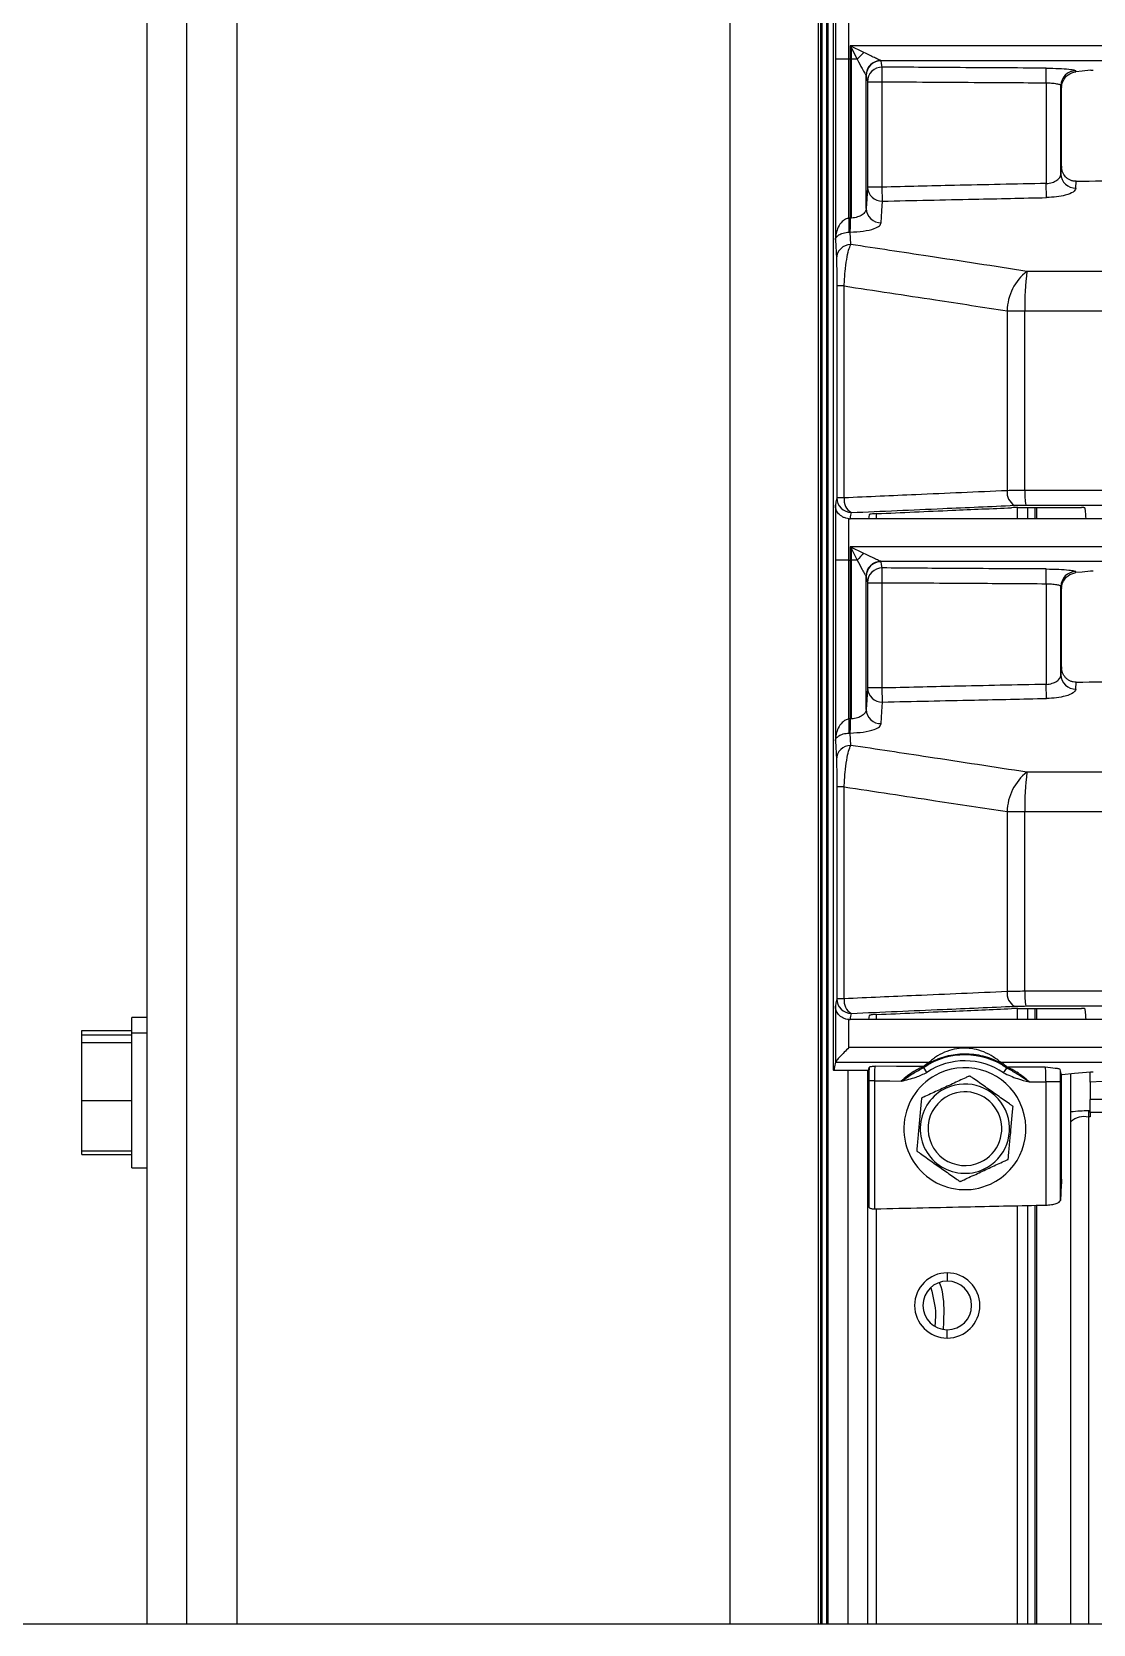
# Model space of a CAD drawing. Header units: millimetres. Extents: x -13464 to 9471, y -517 to 17126.
# Drawn here: x 6205.4 to 6296.9, y -188.4 to -51.1 of the extents above; entities that cross this region are included whole.
import ezdxf

# ---------------------------------------------------------------- set-up
doc = ezdxf.new("R2010")
doc.units = ezdxf.units.MM

msp = doc.modelspace()

# ---------------------------------------------------------------- linework, layer by layer
at = {"color": 7, "linetype": 'Continuous', "lineweight": 25}
for p, q in [((6265.6, -188.4), (6265.6, 108.17)), ((6273.2, 108.17), (6273.2, -188.4)), ((6273.42, -188.4), (6273.42, 108.17)), ((6273.42, -188.4), (6273.42, 108.17)), ((6273.52, -188.4), (6273.52, 108.17)), ((6273.9, 108.17), (6273.9, -188.4)), ((6273.97, -188.4), (6273.97, 108.17)), ((6273.97, -188.4), (6273.97, 108.17)), ((6274.03, 103.08), (6274.03, -188.4)), ((6223.07, 96.9), (6223.07, -188.4)), ((6215.3, 95.21), (6215.3, -188.4)), ((6215.3, 95.21), (6215.3, -188.4)), ((6218.76, -188.4), (6218.76, 95.34)), ((6274.48, -11.44), (6274.48, -140.62)), ((6274.67, -48.77), (6274.67, -53.5)), ((6275.84, -53.5), (6275.84, -49.93)), ((6274.67, -53.5), (6274.67, -69.07)), ((6275.84, -53.5), (6274.67, -53.5)), ((6275.96, -53.5), (6275.84, -53.5)), ((6275.84, -67.19), (6275.84, -53.5)), ((6275.96, -52.34), (6275.96, -53.5)), ((6277.14, -52.92), (6275.96, -52.34)), ((6275.96, -52.34), (6276.06, -52.53)), ((6276.06, -53.5), (6275.96, -53.5)), ((6275.96, -53.5), (6275.96, -67.19)), ((6276.06, -52.53), (6276.56, -53.5)), ((6276.06, -53.5), (6276.06, -52.53)), ((6276.56, -53.5), (6276.06, -53.5)), ((6276.06, -67.19), (6276.06, -53.5)), ((6277.33, -66.37), (6277.33, -54.9)), ((6278.71, -55.44), (6278.72, -54.17)), ((6292.85, -55.53), (6292.86, -54.26)), ((6295.41, -54.57), (6295.4, -54.5)), ((6277.44, -55.44), (6277.44, -64.52)), ((6277.44, -55.44), (6278.71, -55.44)), ((6278.71, -64.52), (6278.71, -55.44)), ((6292.85, -55.53), (6292.85, -64.21)), ((6294.12, -63.4), (6294.12, -55.76)), ((6294.12, -55.76), (6294.16, -55.96)), ((6294.16, -55.96), (6294.23, -55.54)), ((6294.16, -62.7), (6294.16, -55.96)), ((6294.16, -62.7), (6294.12, -63.4)), ((6278.71, -64.52), (6277.44, -64.52)), ((6278.74, -65.73), (6278.71, -64.52)), ((6292.88, -65.42), (6292.85, -64.21)), ((6295.41, -64.62), (6295.45, -64.02)), ((6276.06, -67.19), (6275.99, -67.19)), ((6276, -69.47), (6275.94, -68.4)), ((6274.67, -69.07), (6274.76, -70.68)), ((6275.43, -73.04), (6274.79, -73.04)), ((6274.79, -73.04), (6274.79, -91.31)), ((6275.43, -91.31), (6275.43, -73.04)), ((6289.49, -75.18), (6289.49, -90.69)), ((6289.49, -75.18), (6291.02, -75.18)), ((6291.02, -90.67), (6291.02, -75.18)), ((6274.67, -91.95), (6274.67, -96.68)), ((6275.43, -91.31), (6274.79, -91.31)), ((6275.84, -96.68), (6275.84, -93.11)), ((6277.59, -92.76), (6277.52, -93.11)), ((6278.18, -92.67), (6278.18, -93.11)), ((6290.37, -93.11), (6290.37, -92.14)), ((6291.25, -92.14), (6291.25, -93.11)), ((6291.91, -93.11), (6291.91, -92.14)), ((6292.04, -93.11), (6292.04, -92.14)), ((6275.96, -95.52), (6275.96, -96.68)), ((6277.14, -96.1), (6275.96, -95.52)), ((6275.96, -95.52), (6276.06, -95.71)), ((6276.06, -95.71), (6276.56, -96.68)), ((6276.06, -96.68), (6276.06, -95.71)), ((6274.67, -96.68), (6274.67, -112.25)), ((6275.84, -96.68), (6274.67, -96.68)), ((6275.84, -96.68), (6275.96, -96.68)), ((6275.84, -110.37), (6275.84, -96.68)), ((6276.06, -96.68), (6275.96, -96.68)), ((6275.96, -96.68), (6275.96, -110.37)), ((6276.56, -96.68), (6276.06, -96.68)), ((6276.06, -110.37), (6276.06, -96.68)), ((6278.71, -98.62), (6278.72, -97.35)), ((6292.85, -98.71), (6292.86, -97.44)), ((6277.33, -109.55), (6277.33, -98.08)), ((6277.44, -98.62), (6277.44, -107.7)), ((6277.44, -98.62), (6278.71, -98.62)), ((6278.71, -107.7), (6278.71, -98.62)), ((6292.85, -98.71), (6292.85, -107.39)), ((6294.16, -99.14), (6294.23, -98.72)), ((6295.41, -97.75), (6295.4, -97.68)), ((6294.12, -106.58), (6294.12, -98.94)), ((6294.12, -98.94), (6294.16, -99.14)), ((6294.16, -105.88), (6294.16, -99.14)), ((6294.16, -105.88), (6294.12, -106.58)), ((6278.71, -107.7), (6277.44, -107.7)), ((6278.74, -108.91), (6278.71, -107.7)), ((6292.88, -108.6), (6292.85, -107.39)), ((6295.41, -107.8), (6295.45, -107.2)), ((6276.06, -110.37), (6275.99, -110.37)), ((6274.67, -112.25), (6274.76, -113.86)), ((6276, -112.65), (6275.94, -111.58)), ((6275.43, -116.22), (6274.79, -116.22)), ((6274.79, -116.22), (6274.79, -134.49)), ((6275.43, -134.49), (6275.43, -116.22)), ((6289.49, -118.36), (6289.49, -133.87)), ((6289.49, -118.36), (6291.02, -118.36)), ((6291.02, -133.85), (6291.02, -118.36)), ((6275.43, -134.49), (6274.79, -134.49)), ((6274.67, -135.13), (6274.67, -139.96)), ((6278.18, -135.85), (6278.18, -136.29)), ((6290.37, -136.29), (6290.37, -135.32)), ((6291.25, -135.32), (6291.25, -136.29)), ((6291.91, -136.29), (6291.91, -135.32)), ((6292.04, -136.29), (6292.04, -135.32)), ((6209.69, -137.24), (6214.01, -137.24)), ((6209.69, -137.59), (6209.69, -137.24)), ((6215.3, -136.1), (6214.01, -136.1)), ((6214.01, -136.12), (6214.01, -136.1)), ((6215.3, -136.12), (6214.01, -136.12)), ((6214.01, -137.43), (6214.01, -136.12)), ((6275.84, -138.7), (6275.84, -136.29)), ((6277.59, -135.94), (6277.52, -136.29)), ((6209.69, -137.59), (6214.01, -137.59)), ((6209.69, -138.27), (6209.69, -137.59)), ((6209.69, -143.27), (6209.69, -138.27)), ((6209.69, -138.27), (6214.01, -138.27)), ((6214.01, -149.07), (6214.01, -137.43)), ((6214.01, -137.43), (6215.3, -137.43)), ((6274.67, -139.96), (6282.77, -139.96)), ((6274.67, -139.96), (6274.67, -139.96)), ((6282.52, -140.26), (6283, -139.91)), ((6288.7, -139.91), (6289.23, -140.3)), ((6274.48, -140.62), (6274.53, -140.67)), ((6275.76, -140.67), (6275.76, -188.4)), ((6277.46, -188.4), (6277.46, -140.67)), ((6277.52, -140.67), (6277.58, -140.41)), ((6277.52, -151.32), (6277.52, -140.67)), ((6282.57, -140.84), (6282.29, -140.42)), ((6289.17, -140.88), (6289.46, -140.47)), ((6294.16, -141.04), (6294.07, -140.6)), ((6294.16, -150.03), (6294.16, -141.04)), ((6294.99, -188.4), (6294.99, -140.97)), ((6296.65, -141.69), (6296.65, -140.81)), ((6278.08, -141.57), (6277.57, -141.57)), ((6277.57, -141.57), (6277.57, -152.46)), ((6278.08, -152.6), (6278.08, -141.57)), ((6284.18, -142.1), (6284.23, -142.19)), ((6294.08, -141.66), (6292.81, -141.66)), ((6292.81, -141.66), (6292.81, -152.28)), ((6294.08, -151.87), (6294.08, -141.66)), ((6299.83, -141.52), (6296.65, -141.69)), ((6296.65, -141.69), (6296.65, -143.17)), ((6209.69, -143.27), (6214.01, -143.27)), ((6209.69, -147.6), (6209.69, -143.27)), ((6578.41, -143.17), (6296.65, -143.17)), ((6296.65, -144.3), (6296.65, -143.17)), ((6296.52, -144.68), (6296.52, -144.16)), ((6296.65, -144.16), (6296.52, -144.16)), ((6296.65, -144.68), (6296.52, -144.68)), ((6296.52, -188.4), (6296.52, -144.68)), ((6578.41, -144.3), (6296.65, -144.3)), ((6296.65, -144.3), (6296.65, -144.68)), ((6209.69, -147.6), (6214.01, -147.6)), ((6209.69, -147.92), (6209.69, -147.6)), ((6209.69, -147.92), (6214.01, -147.92)), ((6214.01, -149.07), (6215.3, -149.07)), ((6287.5, -149.29), (6287.46, -149.2)), ((6294.15, -150.52), (6294.08, -151.87)), ((6277.53, -151.8), (6277.57, -152.46)), ((6290.37, -188.4), (6290.37, -152.33)), ((6291.25, -152.31), (6291.25, -188.4)), ((6291.91, -188.4), (6291.91, -152.3)), ((6292.04, -188.4), (6292.04, -152.29)), ((6278.18, -152.6), (6278.18, -188.4)), ((6284.32, -158.13), (6284.32, -158.84)), ((6284.32, -163.74), (6284.32, -163.03)), ((6747.72, -188.4), (5966.19, -188.4))]:
    msp.add_line(p, q, dxfattribs=at)
at = {"color": 7, "linetype": 'Continuous', "lineweight": 25, "flags": 128}
for points in [[(6277.33, -54.9), (6277.39, -55.2), (6277.44, -55.44)], [(6278.72, -54.17), (6278.66, -53.87), (6278.61, -53.63)], [(6296.67, -54.45), (6295.96, -54.52), (6295.41, -54.57)], [(6277.44, -64.52), (6277.38, -65.56), (6277.33, -66.37)], [(6278.63, -67.59), (6278.69, -66.55), (6278.74, -65.73)], [(6274.79, -91.31), (6274.72, -91.67), (6274.67, -91.95)], [(6275.95, -93.11), (6276.01, -92.81), (6276.05, -92.57)], [(6296.17, -92.17), (6296.21, -92.49), (6296.23, -92.7), (6296.25, -92.9), (6296.27, -93.11)], [(6278.72, -97.35), (6278.66, -97.05), (6278.61, -96.81)], [(6277.33, -98.08), (6277.39, -98.38), (6277.44, -98.62)], [(6296.67, -97.63), (6295.96, -97.7), (6295.41, -97.75)], [(6277.44, -107.7), (6277.38, -108.74), (6277.33, -109.55)], [(6278.63, -110.77), (6278.69, -109.73), (6278.74, -108.91)], [(6274.79, -134.49), (6274.72, -134.85), (6274.67, -135.13)], [(6275.95, -136.29), (6276.01, -135.99), (6276.05, -135.75)], [(6296.17, -135.35), (6296.21, -135.67), (6296.23, -135.88), (6296.25, -136.08), (6296.27, -136.29)], [(6274.67, -139.96), (6274.59, -140.36), (6274.53, -140.67)], [(6282.25, -140.33), (6279.93, -140.32), (6278.1, -140.31)], [(6292.76, -140.4), (6290.93, -140.39), (6289.5, -140.38)], [(6294.23, -141.04), (6294.19, -141.04), (6294.16, -141.04)], [(6296.67, -140.81), (6295.3, -140.94), (6294.23, -141.04)], [(6278.08, -141.57), (6279.36, -141.58), (6280.36, -141.59)], [(6291.37, -141.66), (6292.18, -141.66), (6292.81, -141.66)]]:
    msp.add_lwpolyline(points, dxfattribs=at)
at = {"color": 7, "linetype": 'Continuous', "lineweight": 25}
for centre, radius, start, end in [((6279.83, -56.18), 4.23, 129.5277, 140.6728), ((6278.6, -54.88), 1.28, 90.855, 179.3162), ((6278.6, -54.9), 1.27, 89.6189, 179.7917), ((6278.71, -55.44), 1.27, 89.6192, 179.7917), ((6295.39, -55.76), 1.27, 89.6591, 179.7918), ((6278.69, -64.48), 1.25, 181.6502, 272.1002), ((6295.37, -63.36), 1.25, 181.6461, 271.9715), ((6268.67, -67.89), 7.2, 355.9228, 5.5627), ((6268.75, -67.51), 7.22, 352.9274, 2.5838), ((6266.72, -67.43), 9.27, 353.9985, 1.5182), ((6278.58, -66.34), 1.25, 181.6502, 272.101), ((6276.01, -70.72), 1.25, 90.3596, 178.427), ((6293.96, -75.29), 4.48, 128.2033, 178.5479), ((6313.29, -74.63), 22.28, 172.6453, 181.4163), ((6276.06, -91.3), 1.27, 180.2058, 269.6181), ((6276.68, -91.48), 1.26, 172.3418, 240.344), ((6290.74, -90.86), 1.26, 172.3673, 240.3729), ((6296.58, -90.95), 5.57, 177.127, 190.1987), ((6279.83, -99.36), 4.23, 129.5277, 140.6728), ((6278.6, -98.06), 1.28, 90.855, 179.3162), ((6278.6, -98.08), 1.27, 89.6189, 179.7917), ((6278.71, -98.62), 1.27, 89.6192, 179.7917), ((6295.39, -98.94), 1.27, 89.6591, 179.7918), ((6295.37, -106.54), 1.25, 181.6461, 271.9715), ((6278.69, -107.66), 1.25, 181.6502, 272.1002), ((6278.58, -109.52), 1.25, 181.6502, 272.101), ((6268.67, -111.07), 7.2, 355.9228, 5.5627), ((6268.75, -110.69), 7.22, 352.9274, 2.5838), ((6266.72, -110.61), 9.27, 353.9985, 1.5182), ((6276.01, -113.9), 1.25, 90.3596, 178.427), ((6293.96, -118.47), 4.48, 128.2033, 178.5479), ((6313.29, -117.81), 22.28, 172.6453, 181.4163), ((6276.06, -134.48), 1.27, 180.2058, 269.6181), ((6276.68, -134.66), 1.26, 172.3418, 240.344), ((6290.74, -134.04), 1.26, 172.3673, 240.3729), ((6296.58, -134.13), 5.57, 177.127, 190.1987), ((6285.84, -145.69), 6.36, 55.3219, 123.9511), ((6285.84, -145.69), 5.85, 55.3219, 123.9511), ((6282.78, -139.46), 0.497, 268.9239, 296.004), ((6288.92, -139.47), 0.497, 243.8689, 270.3674), ((6285.84, -145.69), 5.26, 114.744, 294.744), ((6282.26, -139.83), 0.501, 269.057, 301.277), ((6285.84, -145.69), 5.26, 294.744, 114.744), ((6289.5, -139.88), 0.501, 237.996, 270.216), ((6285.84, -145.69), 3.85, 114.744, 294.744), ((6285.84, -145.69), 3.85, 294.744, 114.744), ((6285.84, -145.69), 3.18, 294.744, 114.744), ((6285.84, -145.69), 3.18, 114.744, 294.744), ((6296.48, -156.59), 12.43, 89.8154, 96.8546), ((6296.16, -146.45), 1.8, 78.6309, 130.3907), ((6284.32, -160.93), 2.81, 0, 180), ((6284.32, -160.93), 2.1, 90, 270), ((6284.32, -160.93), 2.1, 270, 90), ((6284.32, -160.93), 2.81, 180, 0)]:
    msp.add_arc(centre, radius, start, end, dxfattribs=at)
for points, knots in [([(6437.53, -52.34), (6419.56, -52.34), (6383.62, -52.34), (6329.74, -52.34), (6293.89, -52.34), (6275.96, -52.34)], [0, 0, 0, 0, 0.333333, 0.666668, 1, 1, 1, 1]), ([(6276.56, -53.5), (6276.7, -53.78), (6276.93, -54.21), (6277.17, -54.64), (6277.27, -54.81), (6277.3, -54.85), (6277.32, -54.87)], [0, 0, 0, 0, 0.498608, 0.784941, 0.89933, 1, 1, 1, 1]), ([(6278.58, -53.6), (6278.56, -53.59), (6278.51, -53.58), (6278.34, -53.5), (6277.9, -53.29), (6277.45, -53.07), (6277.14, -52.92)], [0, 0, 0, 0, 0.100481, 0.20765, 0.447966, 1, 1, 1, 1]), ([(6277.32, -54.87), (6277.32, -54.87), (6277.33, -54.88), (6277.33, -54.89), (6277.33, -54.9)], [0, 0, 0, 0, 0.559923, 1, 1, 1, 1]), ([(6278.58, -53.6), (6296.21, -53.6), (6331.49, -53.6), (6384.49, -53.6), (6419.85, -53.6), (6437.53, -53.6)], [0, 0, 0, 0, 0.333333, 0.666667, 1, 1, 1, 1]), ([(6278.61, -53.63), (6278.61, -53.63), (6278.6, -53.62), (6278.58, -53.61), (6278.58, -53.6)], [0, 0, 0, 0, 0.559921, 1, 1, 1, 1]), ([(6292.86, -54.26), (6290.22, -54.25), (6285.5, -54.22), (6280.79, -54.19), (6278.72, -54.17)], [0, 0, 0, 0, 0.56, 1, 1, 1, 1]), ([(6292.86, -54.26), (6293.23, -54.27), (6293.97, -54.28), (6294.8, -54.34), (6295.3, -54.42), (6295.36, -54.47), (6295.4, -54.5)], [0, 0, 0, 0, 0.280063, 0.559569, 0.779706, 1, 1, 1, 1]), ([(6294.23, -55.54), (6294.3, -55.39), (6294.43, -55.1), (6294.84, -54.72), (6295.18, -54.63), (6295.41, -54.57)], [0, 0, 0, 0, 0.25079, 0.50148, 1, 1, 1, 1]), ([(6296.9, -54.46), (6296.86, -54.46), (6296.78, -54.46), (6296.71, -54.45), (6296.67, -54.45)], [0, 0, 0, 0, 0.495392, 1, 1, 1, 1]), ([(6278.71, -55.44), (6281.35, -55.45), (6286.06, -55.49), (6290.78, -55.51), (6292.85, -55.53)], [0, 0, 0, 0, 0.56, 1, 1, 1, 1]), ([(6292.85, -55.53), (6293.01, -55.53), (6293.26, -55.54), (6293.55, -55.57), (6293.81, -55.61), (6294.06, -55.67), (6294.1, -55.73), (6294.12, -55.76)], [0, 0, 0, 0, 0.241174, 0.368755, 0.500771, 0.750279, 1, 1, 1, 1]), ([(6295.45, -64.02), (6295.36, -64.02), (6295.19, -64.01), (6294.94, -63.93), (6294.72, -63.81), (6294.46, -63.58), (6294.22, -63.22), (6294.18, -62.87), (6294.16, -62.7)], [0, 0, 0, 0, 0.125309, 0.250776, 0.376092, 0.501249, 0.750567, 1, 1, 1, 1]), ([(6292.85, -64.21), (6290.21, -64.26), (6285.5, -64.36), (6280.78, -64.47), (6278.71, -64.52)], [0, 0, 0, 0, 0.56, 1, 1, 1, 1]), ([(6292.85, -64.21), (6292.94, -64.2), (6293.12, -64.19), (6293.36, -64.12), (6293.59, -64.04), (6293.84, -63.9), (6294.06, -63.68), (6294.1, -63.49), (6294.12, -63.4)], [0, 0, 0, 0, 0.122617, 0.25013, 0.369908, 0.500231, 0.749635, 1, 1, 1, 1]), ([(6295.45, -64.02), (6296.91, -63.99), (6299.52, -63.94), (6302.12, -63.89), (6303.27, -63.87)], [0, 0, 0, 0, 0.56, 1, 1, 1, 1]), ([(6278.74, -65.73), (6281.38, -65.67), (6286.09, -65.57), (6290.8, -65.47), (6292.88, -65.42)], [0, 0, 0, 0, 0.56, 1, 1, 1, 1]), ([(6295.41, -64.62), (6295.36, -64.73), (6295.26, -64.95), (6294.6, -65.21), (6293.76, -65.38), (6293.17, -65.41), (6292.88, -65.42)], [0, 0, 0, 0, 0.280246, 0.559743, 0.779839, 1, 1, 1, 1]), ([(6275.84, -67.19), (6275.74, -67.22), (6275.52, -67.28), (6275.18, -67.54), (6274.77, -68.13), (6274.71, -68.69), (6274.67, -69.07)], [0, 0, 0, 0, 0.1155314, 0.2504357, 0.5005182, 1, 1, 1, 1]), ([(6275.96, -67.19), (6275.94, -67.19), (6275.9, -67.19), (6275.86, -67.19), (6275.84, -67.19)], [0, 0, 0, 0, 0.56, 1, 1, 1, 1]), ([(6275.99, -67.19), (6275.98, -67.19), (6275.98, -67.19), (6275.97, -67.19), (6275.96, -67.19)], [0, 0, 0, 0, 0.56, 1, 1, 1, 1]), ([(6277.33, -66.37), (6277.33, -66.41), (6277.33, -66.45), (6277.31, -66.5), (6277.31, -66.51), (6277.31, -66.51), (6277.29, -66.56), (6277.23, -66.7), (6277.05, -66.87), (6276.8, -67.01), (6276.58, -67.1), (6276.33, -67.16), (6276.15, -67.18), (6276.06, -67.19)], [0, 0, 0, 0, 0.092636, 0.116477, 0.122773, 0.125034, 0.125318, 0.250443, 0.499779, 0.630119, 0.749793, 0.877419, 1, 1, 1, 1]), ([(6274.67, -69.07), (6274.68, -69), (6274.72, -68.85), (6274.94, -68.65), (6275.25, -68.5), (6275.58, -68.43), (6275.77, -68.41), (6275.85, -68.4)], [0, 0, 0, 0, 0.280038, 0.54801, 0.790576, 0.899411, 1, 1, 1, 1]), ([(6275.85, -68.4), (6275.87, -68.4), (6275.89, -68.4), (6275.91, -68.4), (6275.92, -68.4)], [0, 0, 0, 0, 0.56, 1, 1, 1, 1]), ([(6275.92, -68.4), (6275.92, -68.4), (6275.93, -68.4), (6275.94, -68.4), (6275.94, -68.4)], [0, 0, 0, 0, 0.56, 1, 1, 1, 1]), ([(6275.94, -68.4), (6276.33, -68.38), (6277.12, -68.35), (6278, -68.12), (6278.53, -67.86), (6278.6, -67.68), (6278.63, -67.59)], [0, 0, 0, 0, 0.27986, 0.559294, 0.779535, 1, 1, 1, 1]), ([(6275.43, -73.04), (6275.45, -72.62), (6275.5, -71.79), (6275.64, -70.72), (6275.81, -69.9), (6275.94, -69.61), (6276, -69.47)], [0, 0, 0, 0, 0.259448, 0.512032, 0.758235, 1, 1, 1, 1]), ([(6291.19, -71.78), (6288.36, -71.34), (6283.29, -70.57), (6278.23, -69.8), (6276, -69.47)], [0, 0, 0, 0, 0.56, 1, 1, 1, 1]), ([(6274.76, -70.68), (6274.76, -70.79), (6274.77, -71.02), (6274.79, -71.62), (6274.79, -72.32), (6274.79, -72.8), (6274.79, -73.04)], [0, 0, 0, 0, 0.2794818, 0.5597806, 0.7801195, 1, 1, 1, 1]), ([(6437.53, -71.78), (6423.86, -71.78), (6396.52, -71.78), (6358.46, -71.78), (6323.35, -71.78), (6301.91, -71.78), (6291.19, -71.78)], [0, 0, 0, 0, 0.279994, 0.559975, 0.779982, 1, 1, 1, 1]), ([(6275.43, -73.04), (6278.05, -73.44), (6282.74, -74.15), (6287.43, -74.87), (6289.49, -75.18)], [0, 0, 0, 0, 0.56, 1, 1, 1, 1]), ([(6291.02, -75.18), (6307.28, -75.18), (6339.8, -75.18), (6388.65, -75.18), (6421.24, -75.18), (6437.53, -75.18)], [0, 0, 0, 0, 0.333352, 0.666673, 1, 1, 1, 1]), ([(6275.84, -93.11), (6275.75, -93.09), (6275.56, -93.07), (6275.24, -92.93), (6274.93, -92.68), (6274.71, -92.33), (6274.68, -92.07), (6274.67, -91.95)], [0, 0, 0, 0, 0.120979, 0.250623, 0.50001, 0.749502, 1, 1, 1, 1]), ([(6289.49, -90.69), (6286.86, -90.81), (6282.18, -91.01), (6277.49, -91.22), (6275.43, -91.31)], [0, 0, 0, 0, 0.56, 1, 1, 1, 1]), ([(6276.05, -92.57), (6278.68, -92.46), (6283.37, -92.25), (6288.05, -92.05), (6290.12, -91.95)], [0, 0, 0, 0, 0.56, 1, 1, 1, 1]), ([(6291.02, -90.67), (6290.75, -90.67), (6290.21, -90.67), (6289.73, -90.68), (6289.49, -90.69)], [0, 0, 0, 0, 0.495619, 1, 1, 1, 1]), ([(6290.12, -91.95), (6290.29, -91.95), (6290.6, -91.94), (6290.95, -91.94), (6291.1, -91.93)], [0, 0, 0, 0, 0.561005, 1, 1, 1, 1]), ([(6437.53, -90.67), (6421.23, -90.67), (6388.65, -90.67), (6339.8, -90.67), (6307.28, -90.67), (6291.02, -90.67)], [0, 0, 0, 0, 0.333335, 0.666667, 1, 1, 1, 1]), ([(6291.1, -91.93), (6307.35, -91.93), (6339.85, -91.93), (6388.68, -91.93), (6421.24, -91.93), (6437.53, -91.93)], [0, 0, 0, 0, 0.333333, 0.666666, 1, 1, 1, 1]), ([(6275.84, -93.11), (6275.86, -93.11), (6275.89, -93.11), (6275.93, -93.11), (6275.95, -93.11)], [0, 0, 0, 0, 0.56, 1, 1, 1, 1]), ([(6277.52, -93.11), (6277.23, -93.11), (6276.7, -93.11), (6276.18, -93.11), (6275.95, -93.11)], [0, 0, 0, 0, 0.560002, 1, 1, 1, 1]), ([(6296.27, -93.11), (6292.77, -93.11), (6286.52, -93.11), (6280.27, -93.11), (6277.52, -93.11)], [0, 0, 0, 0, 0.560018, 1, 1, 1, 1]), ([(6278.23, -92.67), (6278.14, -92.67), (6277.96, -92.68), (6277.77, -92.7), (6277.63, -92.73), (6277.61, -92.75), (6277.59, -92.76)], [0, 0, 0, 0, 0.2408271, 0.5001547, 0.7207717, 1, 1, 1, 1]), ([(6278.23, -92.67), (6280.4, -92.57), (6284.28, -92.4), (6288.16, -92.23), (6289.87, -92.16)], [0, 0, 0, 0, 0.56, 1, 1, 1, 1]), ([(6290.42, -92.14), (6290.32, -92.14), (6290.13, -92.15), (6289.96, -92.15), (6289.87, -92.16)], [0, 0, 0, 0, 0.495563, 1, 1, 1, 1]), ([(6290.42, -92.14), (6291.44, -92.14), (6293.27, -92.14), (6295.1, -92.14), (6295.9, -92.14)], [0, 0, 0, 0, 0.559995, 1, 1, 1, 1]), ([(6296.17, -92.17), (6296.17, -92.17), (6296.17, -92.16), (6296.14, -92.16), (6296.1, -92.15), (6296.05, -92.15), (6295.99, -92.14), (6295.94, -92.14), (6295.9, -92.14)], [0, 0, 0, 0, 0.160579, 0.297586, 0.500029, 0.630995, 0.758158, 1, 1, 1, 1]), ([(6298.33, -93.11), (6297.94, -93.11), (6297.26, -93.11), (6296.57, -93.11), (6296.27, -93.11)], [0, 0, 0, 0, 0.560002, 1, 1, 1, 1]), ([(6437.53, -95.52), (6419.56, -95.52), (6383.62, -95.52), (6329.74, -95.52), (6293.89, -95.52), (6275.96, -95.52)], [0, 0, 0, 0, 0.333333, 0.666668, 1, 1, 1, 1]), ([(6276.56, -96.68), (6276.7, -96.96), (6276.93, -97.39), (6277.17, -97.82), (6277.27, -97.99), (6277.3, -98.03), (6277.32, -98.05)], [0, 0, 0, 0, 0.4986082, 0.7849406, 0.8993301, 1, 1, 1, 1]), ([(6278.58, -96.78), (6278.56, -96.77), (6278.51, -96.76), (6278.34, -96.68), (6277.9, -96.47), (6277.45, -96.25), (6277.14, -96.1)], [0, 0, 0, 0, 0.100481, 0.20765, 0.447966, 1, 1, 1, 1]), ([(6278.58, -96.78), (6296.21, -96.78), (6331.49, -96.78), (6384.49, -96.78), (6419.85, -96.78), (6437.53, -96.78)], [0, 0, 0, 0, 0.333333, 0.666667, 1, 1, 1, 1]), ([(6278.61, -96.81), (6278.61, -96.81), (6278.6, -96.8), (6278.58, -96.79), (6278.58, -96.78)], [0, 0, 0, 0, 0.559921, 1, 1, 1, 1]), ([(6292.86, -97.44), (6290.22, -97.43), (6285.5, -97.4), (6280.79, -97.37), (6278.72, -97.35)], [0, 0, 0, 0, 0.56, 1, 1, 1, 1]), ([(6292.86, -97.44), (6293.23, -97.45), (6293.97, -97.46), (6294.8, -97.52), (6295.3, -97.6), (6295.36, -97.65), (6295.4, -97.68)], [0, 0, 0, 0, 0.280063, 0.559569, 0.779706, 1, 1, 1, 1]), ([(6277.32, -98.05), (6277.32, -98.05), (6277.33, -98.06), (6277.33, -98.07), (6277.33, -98.08)], [0, 0, 0, 0, 0.559923, 1, 1, 1, 1]), ([(6278.71, -98.62), (6281.35, -98.63), (6286.06, -98.67), (6290.78, -98.69), (6292.85, -98.71)], [0, 0, 0, 0, 0.56, 1, 1, 1, 1]), ([(6292.85, -98.71), (6293.01, -98.71), (6293.26, -98.72), (6293.55, -98.75), (6293.81, -98.79), (6294.06, -98.85), (6294.1, -98.91), (6294.12, -98.94)], [0, 0, 0, 0, 0.241174, 0.368755, 0.500771, 0.750279, 1, 1, 1, 1]), ([(6294.23, -98.72), (6294.3, -98.57), (6294.43, -98.28), (6294.84, -97.9), (6295.18, -97.81), (6295.41, -97.75)], [0, 0, 0, 0, 0.25079, 0.50148, 1, 1, 1, 1]), ([(6296.9, -97.64), (6296.86, -97.64), (6296.78, -97.64), (6296.71, -97.63), (6296.67, -97.63)], [0, 0, 0, 0, 0.495392, 1, 1, 1, 1]), ([(6292.85, -107.39), (6292.94, -107.38), (6293.12, -107.37), (6293.36, -107.3), (6293.59, -107.22), (6293.84, -107.08), (6294.06, -106.86), (6294.1, -106.67), (6294.12, -106.58)], [0, 0, 0, 0, 0.122617, 0.25013, 0.369908, 0.500231, 0.749635, 1, 1, 1, 1]), ([(6295.45, -107.2), (6295.36, -107.2), (6295.19, -107.19), (6294.94, -107.11), (6294.72, -106.99), (6294.46, -106.76), (6294.22, -106.4), (6294.18, -106.05), (6294.16, -105.88)], [0, 0, 0, 0, 0.125309, 0.250776, 0.376092, 0.501249, 0.750567, 1, 1, 1, 1]), ([(6295.45, -107.2), (6296.91, -107.17), (6299.52, -107.12), (6302.12, -107.07), (6303.27, -107.05)], [0, 0, 0, 0, 0.56, 1, 1, 1, 1]), ([(6292.85, -107.39), (6290.21, -107.44), (6285.5, -107.54), (6280.78, -107.65), (6278.71, -107.7)], [0, 0, 0, 0, 0.56, 1, 1, 1, 1]), ([(6295.41, -107.8), (6295.36, -107.91), (6295.26, -108.13), (6294.6, -108.39), (6293.76, -108.56), (6293.17, -108.59), (6292.88, -108.6)], [0, 0, 0, 0, 0.280246, 0.559743, 0.779839, 1, 1, 1, 1]), ([(6277.33, -109.55), (6277.33, -109.59), (6277.33, -109.63), (6277.31, -109.68), (6277.31, -109.69), (6277.31, -109.69), (6277.29, -109.74), (6277.23, -109.88), (6277.05, -110.05), (6276.8, -110.19), (6276.58, -110.28), (6276.33, -110.34), (6276.15, -110.36), (6276.06, -110.37)], [0, 0, 0, 0, 0.092636, 0.116477, 0.122773, 0.125034, 0.125318, 0.250443, 0.499779, 0.630119, 0.749793, 0.877419, 1, 1, 1, 1]), ([(6278.74, -108.91), (6281.38, -108.85), (6286.09, -108.75), (6290.8, -108.65), (6292.88, -108.6)], [0, 0, 0, 0, 0.56, 1, 1, 1, 1]), ([(6275.84, -110.37), (6275.74, -110.4), (6275.52, -110.46), (6275.18, -110.72), (6274.77, -111.31), (6274.71, -111.87), (6274.67, -112.25)], [0, 0, 0, 0, 0.115531, 0.250436, 0.500518, 1, 1, 1, 1]), ([(6275.96, -110.37), (6275.94, -110.37), (6275.9, -110.37), (6275.86, -110.37), (6275.84, -110.37)], [0, 0, 0, 0, 0.56, 1, 1, 1, 1]), ([(6275.94, -111.58), (6276.33, -111.56), (6277.12, -111.53), (6278, -111.3), (6278.53, -111.04), (6278.6, -110.86), (6278.63, -110.77)], [0, 0, 0, 0, 0.2798603, 0.5592942, 0.7795345, 1, 1, 1, 1]), ([(6275.99, -110.37), (6275.98, -110.37), (6275.98, -110.37), (6275.97, -110.37), (6275.96, -110.37)], [0, 0, 0, 0, 0.56, 1, 1, 1, 1]), ([(6274.67, -112.25), (6274.68, -112.18), (6274.72, -112.03), (6274.94, -111.83), (6275.25, -111.68), (6275.58, -111.61), (6275.77, -111.59), (6275.85, -111.58)], [0, 0, 0, 0, 0.280038, 0.54801, 0.790576, 0.899411, 1, 1, 1, 1]), ([(6275.85, -111.58), (6275.87, -111.58), (6275.89, -111.58), (6275.91, -111.58), (6275.92, -111.58)], [0, 0, 0, 0, 0.56, 1, 1, 1, 1]), ([(6275.92, -111.58), (6275.92, -111.58), (6275.93, -111.58), (6275.94, -111.58), (6275.94, -111.58)], [0, 0, 0, 0, 0.56, 1, 1, 1, 1]), ([(6274.76, -113.86), (6274.76, -113.97), (6274.77, -114.2), (6274.79, -114.8), (6274.79, -115.5), (6274.79, -115.98), (6274.79, -116.22)], [0, 0, 0, 0, 0.279482, 0.559781, 0.780119, 1, 1, 1, 1]), ([(6275.43, -116.22), (6275.45, -115.8), (6275.5, -114.97), (6275.64, -113.9), (6275.81, -113.08), (6275.94, -112.79), (6276, -112.65)], [0, 0, 0, 0, 0.259448, 0.512032, 0.758235, 1, 1, 1, 1]), ([(6291.19, -114.96), (6288.36, -114.52), (6283.29, -113.75), (6278.23, -112.98), (6276, -112.65)], [0, 0, 0, 0, 0.56, 1, 1, 1, 1]), ([(6437.53, -114.96), (6423.86, -114.96), (6396.52, -114.96), (6358.46, -114.96), (6323.35, -114.96), (6301.91, -114.96), (6291.19, -114.96)], [0, 0, 0, 0, 0.279994, 0.559975, 0.779982, 1, 1, 1, 1]), ([(6275.43, -116.22), (6278.05, -116.62), (6282.74, -117.33), (6287.43, -118.05), (6289.49, -118.36)], [0, 0, 0, 0, 0.56, 1, 1, 1, 1]), ([(6291.02, -118.36), (6307.28, -118.36), (6339.8, -118.36), (6388.65, -118.36), (6421.24, -118.36), (6437.53, -118.36)], [0, 0, 0, 0, 0.333352, 0.666673, 1, 1, 1, 1]), ([(6289.49, -133.87), (6286.86, -133.99), (6282.18, -134.19), (6277.49, -134.4), (6275.43, -134.49)], [0, 0, 0, 0, 0.56, 1, 1, 1, 1]), ([(6291.02, -133.85), (6290.75, -133.85), (6290.21, -133.85), (6289.73, -133.86), (6289.49, -133.87)], [0, 0, 0, 0, 0.495619, 1, 1, 1, 1]), ([(6437.53, -133.85), (6421.23, -133.85), (6388.65, -133.85), (6339.8, -133.85), (6307.28, -133.85), (6291.02, -133.85)], [0, 0, 0, 0, 0.333335, 0.666667, 1, 1, 1, 1]), ([(6275.84, -136.29), (6275.75, -136.27), (6275.56, -136.25), (6275.24, -136.11), (6274.93, -135.86), (6274.71, -135.51), (6274.68, -135.25), (6274.67, -135.13)], [0, 0, 0, 0, 0.120979, 0.250623, 0.50001, 0.749502, 1, 1, 1, 1]), ([(6276.05, -135.75), (6278.68, -135.64), (6283.37, -135.43), (6288.05, -135.23), (6290.12, -135.13)], [0, 0, 0, 0, 0.56, 1, 1, 1, 1]), ([(6278.23, -135.85), (6278.14, -135.85), (6277.96, -135.86), (6277.77, -135.88), (6277.63, -135.91), (6277.61, -135.93), (6277.59, -135.94)], [0, 0, 0, 0, 0.240827, 0.500155, 0.720772, 1, 1, 1, 1]), ([(6278.23, -135.85), (6280.4, -135.75), (6284.28, -135.58), (6288.16, -135.41), (6289.87, -135.34)], [0, 0, 0, 0, 0.56, 1, 1, 1, 1]), ([(6290.42, -135.32), (6290.32, -135.32), (6290.13, -135.33), (6289.96, -135.33), (6289.87, -135.34)], [0, 0, 0, 0, 0.495563, 1, 1, 1, 1]), ([(6290.12, -135.13), (6290.29, -135.13), (6290.6, -135.12), (6290.95, -135.12), (6291.1, -135.11)], [0, 0, 0, 0, 0.561005, 1, 1, 1, 1]), ([(6290.42, -135.32), (6291.44, -135.32), (6293.27, -135.32), (6295.1, -135.32), (6295.9, -135.32)], [0, 0, 0, 0, 0.559995, 1, 1, 1, 1]), ([(6291.1, -135.11), (6307.35, -135.11), (6339.85, -135.11), (6388.68, -135.11), (6421.24, -135.11), (6437.53, -135.11)], [0, 0, 0, 0, 0.333333, 0.666666, 1, 1, 1, 1]), ([(6296.17, -135.35), (6296.17, -135.35), (6296.17, -135.34), (6296.14, -135.34), (6296.1, -135.33), (6296.05, -135.33), (6295.99, -135.32), (6295.94, -135.32), (6295.9, -135.32)], [0, 0, 0, 0, 0.160579, 0.297586, 0.500029, 0.630995, 0.758158, 1, 1, 1, 1]), ([(6275.84, -136.29), (6275.86, -136.29), (6275.89, -136.29), (6275.93, -136.29), (6275.95, -136.29)], [0, 0, 0, 0, 0.56, 1, 1, 1, 1]), ([(6277.52, -136.29), (6277.23, -136.29), (6276.7, -136.29), (6276.18, -136.29), (6275.95, -136.29)], [0, 0, 0, 0, 0.560002, 1, 1, 1, 1]), ([(6296.27, -136.29), (6292.77, -136.29), (6286.52, -136.29), (6280.27, -136.29), (6277.52, -136.29)], [0, 0, 0, 0, 0.560018, 1, 1, 1, 1]), ([(6298.33, -136.29), (6297.94, -136.29), (6297.26, -136.29), (6296.57, -136.29), (6296.27, -136.29)], [0, 0, 0, 0, 0.560002, 1, 1, 1, 1]), ([(6275.84, -138.7), (6275.7, -138.83), (6275.43, -139.1), (6275.07, -139.49), (6274.82, -139.76), (6274.69, -139.92), (6274.67, -139.95), (6274.67, -139.96)], [0, 0, 0, 0, 0.250557, 0.499996, 0.749425, 0.879699, 1, 1, 1, 1]), ([(6437.53, -138.7), (6419.54, -138.7), (6383.58, -138.7), (6329.66, -138.7), (6293.78, -138.7), (6275.84, -138.7)], [0, 0, 0, 0, 0.333333, 0.666667, 1, 1, 1, 1]), ([(6282.77, -139.96), (6282.67, -140.03), (6282.48, -140.15), (6282.32, -140.28), (6282.25, -140.33)], [0, 0, 0, 0, 0.559997, 1, 1, 1, 1]), ([(6288.92, -139.96), (6288.91, -139.95), (6288.9, -139.94), (6288.82, -139.88), (6288.64, -139.74), (6288.2, -139.43), (6287.5, -139.06), (6286.64, -138.8), (6285.78, -138.72), (6284.91, -138.81), (6284.06, -139.09), (6283.39, -139.46), (6283, -139.75), (6282.82, -139.91), (6282.79, -139.94), (6282.77, -139.96)], [0, 0, 0, 0, 0.023151, 0.045122, 0.084937, 0.154163, 0.276169, 0.390443, 0.501438, 0.612035, 0.726777, 0.849136, 0.91785, 0.956484, 1, 1, 1, 1]), ([(6283, -139.91), (6283, -139.91), (6283.02, -139.9), (6283.08, -139.87), (6283.22, -139.8), (6283.61, -139.63), (6284.48, -139.34), (6285.81, -139.17), (6287.14, -139.32), (6288.04, -139.61), (6288.45, -139.79), (6288.62, -139.87), (6288.68, -139.9), (6288.7, -139.91), (6288.7, -139.91)], [0, 0, 0, 0, 0.015217, 0.031551, 0.062882, 0.12573, 0.25081, 0.499455, 0.748505, 0.873642, 0.93657, 0.968203, 0.984517, 1, 1, 1, 1]), ([(6288.92, -139.96), (6305.42, -139.96), (6338.4, -139.96), (6387.95, -139.96), (6421, -139.96), (6437.53, -139.96)], [0, 0, 0, 0, 0.333332, 0.666668, 1, 1, 1, 1]), ([(6289.5, -140.38), (6289.4, -140.3), (6289.23, -140.16), (6289.02, -140.02), (6288.92, -139.96)], [0, 0, 0, 0, 0.559996, 1, 1, 1, 1]), ([(6277.52, -140.67), (6276.96, -140.67), (6275.96, -140.67), (6274.96, -140.67), (6274.53, -140.67)], [0, 0, 0, 0, 0.56, 1, 1, 1, 1]), ([(6277.58, -140.41), (6277.57, -140.61), (6277.57, -140.96), (6277.57, -141.38), (6277.57, -141.57)], [0, 0, 0, 0, 0.559634, 1, 1, 1, 1]), ([(6278.1, -140.31), (6277.98, -140.32), (6277.79, -140.34), (6277.61, -140.38), (6277.59, -140.4), (6277.58, -140.41)], [0, 0, 0, 0, 0.498817, 0.749195, 1, 1, 1, 1]), ([(6278.08, -141.57), (6278.08, -141.41), (6278.08, -141.1), (6278.08, -140.69), (6278.09, -140.4), (6278.1, -140.34), (6278.1, -140.31)], [0, 0, 0, 0, 0.250128, 0.500152, 0.750109, 1, 1, 1, 1]), ([(6282.25, -140.33), (6282.24, -140.34), (6282.22, -140.35), (6282.12, -140.4), (6281.87, -140.52), (6281.43, -140.76), (6280.88, -141.13), (6280.53, -141.43), (6280.36, -141.59)], [0, 0, 0, 0, 0.055469, 0.112996, 0.233411, 0.486999, 0.745499, 1, 1, 1, 1]), ([(6280.36, -141.59), (6280.71, -141.36), (6281.35, -140.93), (6281.99, -140.58), (6282.29, -140.42)], [0, 0, 0, 0, 0.532796, 1, 1, 1, 1]), ([(6280.36, -141.59), (6280.79, -141.49), (6281.55, -141.31), (6282.26, -140.99), (6282.57, -140.84)], [0, 0, 0, 0, 0.561421, 1, 1, 1, 1]), ([(6282.29, -140.42), (6282.35, -140.38), (6282.46, -140.3), (6282.5, -140.27), (6282.52, -140.26)], [0, 0, 0, 0, 0.524467, 1, 1, 1, 1]), ([(6286.26, -141.14), (6286.26, -141.14), (6286.25, -141.15), (6286.17, -141.18), (6286.06, -141.23), (6285.79, -141.35), (6285.15, -141.65), (6284.57, -141.92), (6284.18, -142.1)], [0, 0, 0, 0, 0.054078, 0.111663, 0.176873, 0.252179, 0.501973, 1, 1, 1, 1]), ([(6290, -143.78), (6290, -143.78), (6289.99, -143.78), (6289.96, -143.76), (6289.87, -143.69), (6289.61, -143.51), (6289.01, -143.08), (6288.13, -142.46), (6287.26, -141.85), (6286.65, -141.42), (6286.39, -141.23), (6286.29, -141.16), (6286.26, -141.14), (6286.26, -141.14), (6286.26, -141.14)], [0, 0, 0, 0, 0.014874, 0.03008, 0.063056, 0.125575, 0.249997, 0.498744, 0.747168, 0.873119, 0.936406, 0.969678, 0.985008, 1, 1, 1, 1]), ([(6289.17, -140.88), (6289.57, -141.06), (6290.28, -141.38), (6291.04, -141.57), (6291.37, -141.66)], [0, 0, 0, 0, 0.55853, 1, 1, 1, 1]), ([(6289.23, -140.3), (6289.25, -140.32), (6289.29, -140.35), (6289.4, -140.42), (6289.46, -140.47)], [0, 0, 0, 0, 0.475533, 1, 1, 1, 1]), ([(6291.37, -141.66), (6291.03, -141.42), (6290.39, -140.99), (6289.76, -140.63), (6289.46, -140.47)], [0, 0, 0, 0, 0.53284, 1, 1, 1, 1]), ([(6291.37, -141.66), (6291.2, -141.5), (6290.86, -141.19), (6290.32, -140.82), (6289.88, -140.57), (6289.63, -140.45), (6289.53, -140.4), (6289.51, -140.38), (6289.5, -140.38)], [0, 0, 0, 0, 0.254501, 0.513001, 0.766589, 0.887004, 0.944531, 1, 1, 1, 1]), ([(6294.07, -140.6), (6294.04, -140.58), (6293.99, -140.54), (6293.54, -140.47), (6293.07, -140.43), (6292.76, -140.4)], [0, 0, 0, 0, 0.249617, 0.499038, 1, 1, 1, 1]), ([(6292.76, -140.4), (6292.76, -140.43), (6292.77, -140.49), (6292.79, -140.79), (6292.8, -141.19), (6292.8, -141.51), (6292.81, -141.66)], [0, 0, 0, 0, 0.2499127, 0.4998975, 0.7499204, 1, 1, 1, 1]), ([(6294.08, -141.66), (6294.08, -141.46), (6294.08, -141.09), (6294.07, -140.75), (6294.07, -140.6)], [0, 0, 0, 0, 0.5580756, 1, 1, 1, 1]), ([(6296.9, -140.82), (6296.86, -140.82), (6296.78, -140.82), (6296.71, -140.81), (6296.67, -140.81)], [0, 0, 0, 0, 0.495392, 1, 1, 1, 1]), ([(6284.18, -142.1), (6283.79, -142.28), (6283.21, -142.54), (6282.57, -142.84), (6282.31, -142.96), (6282.2, -143.01), (6282.12, -143.05), (6282.11, -143.05), (6282.11, -143.05)], [0, 0, 0, 0, 0.498846, 0.748756, 0.823733, 0.888688, 0.94608, 1, 1, 1, 1]), ([(6282.11, -143.05), (6282.11, -143.06), (6282.11, -143.06), (6282.1, -143.09), (6282.09, -143.2), (6282.06, -143.53), (6281.99, -144.26), (6281.9, -145.32), (6281.8, -146.39), (6281.73, -147.13), (6281.7, -147.46), (6281.69, -147.57), (6281.69, -147.6), (6281.69, -147.61), (6281.69, -147.61)], [0, 0, 0, 0, 0.014874, 0.03008, 0.063056, 0.125575, 0.249997, 0.498744, 0.747168, 0.873119, 0.936406, 0.969678, 0.985008, 1, 1, 1, 1]), ([(6289.58, -148.34), (6289.58, -148.33), (6289.58, -148.33), (6289.58, -148.3), (6289.59, -148.19), (6289.62, -147.86), (6289.69, -147.13), (6289.79, -146.06), (6289.88, -145), (6289.95, -144.26), (6289.98, -143.93), (6289.99, -143.82), (6290, -143.78), (6290, -143.78), (6290, -143.78)], [0, 0, 0, 0, 0.0148743, 0.0300803, 0.063056, 0.125575, 0.249997, 0.4987437, 0.7471678, 0.8731191, 0.9364055, 0.9696781, 0.9850076, 1, 1, 1, 1]), ([(6281.69, -147.61), (6281.69, -147.61), (6281.69, -147.61), (6281.72, -147.63), (6281.81, -147.7), (6282.07, -147.88), (6282.68, -148.31), (6283.55, -148.93), (6284.42, -149.54), (6285.03, -149.97), (6285.3, -150.16), (6285.39, -150.23), (6285.42, -150.25), (6285.42, -150.25), (6285.42, -150.25)], [0, 0, 0, 0, 0.014874, 0.03008, 0.063056, 0.125575, 0.249997, 0.498744, 0.747168, 0.873119, 0.936406, 0.969678, 0.985008, 1, 1, 1, 1]), ([(6285.42, -150.25), (6285.43, -150.25), (6285.44, -150.24), (6285.51, -150.21), (6285.63, -150.16), (6285.89, -150.03), (6286.53, -149.74), (6287.11, -149.47), (6287.5, -149.29)], [0, 0, 0, 0, 0.054078, 0.111663, 0.176873, 0.252179, 0.501973, 1, 1, 1, 1]), ([(6287.5, -149.29), (6287.89, -149.11), (6288.47, -148.84), (6289.11, -148.55), (6289.37, -148.43), (6289.49, -148.38), (6289.56, -148.34), (6289.57, -148.34), (6289.58, -148.34)], [0, 0, 0, 0, 0.498846, 0.748756, 0.823733, 0.888688, 0.94608, 1, 1, 1, 1]), ([(6294.16, -150.03), (6294.16, -150.09), (6294.16, -150.19), (6294.16, -150.34), (6294.16, -150.46), (6294.15, -150.5), (6294.15, -150.52)], [0, 0, 0, 0, 0.250054, 0.499448, 0.749394, 1, 1, 1, 1]), ([(6277.53, -151.8), (6277.53, -151.78), (6277.53, -151.74), (6277.52, -151.62), (6277.52, -151.48), (6277.52, -151.37), (6277.52, -151.32)], [0, 0, 0, 0, 0.250053, 0.499451, 0.749397, 1, 1, 1, 1]), ([(6278.08, -152.6), (6280.83, -152.54), (6285.74, -152.43), (6290.65, -152.32), (6292.81, -152.28)], [0, 0, 0, 0, 0.56, 1, 1, 1, 1]), ([(6292.81, -152.28), (6292.89, -152.28), (6293.06, -152.27), (6293.38, -152.23), (6293.73, -152.15), (6294.01, -152.02), (6294.05, -151.92), (6294.08, -151.87)], [0, 0, 0, 0, 0.123978, 0.250798, 0.50019, 0.749635, 1, 1, 1, 1]), ([(6277.57, -152.46), (6277.57, -152.47), (6277.58, -152.5), (6277.62, -152.53), (6277.7, -152.56), (6277.79, -152.58), (6277.88, -152.6), (6277.98, -152.6), (6278.04, -152.6), (6278.08, -152.6)], [0, 0, 0, 0, 0.149491, 0.282651, 0.499412, 0.62974, 0.75637, 0.87966, 1, 1, 1, 1]), ([(6283.99, -162.97), (6284.02, -162.48), (6284.08, -161.17), (6283.99, -159.78), (6283.67, -158.99), (6283.66, -158.97)], [0, 0, 0, 0, 0.365841, 0.986488, 1, 1, 1, 1]), ([(6282.91, -159.41), (6283.1, -160.17), (6283.38, -161.25), (6283.28, -162.36), (6283.26, -162.69)], [0, 0, 0, 0, 0.701267, 1, 1, 1, 1])]:
    msp.add_open_spline(points, degree=3, knots=knots, dxfattribs=at)

doc.saveas('drawing.dxf')
